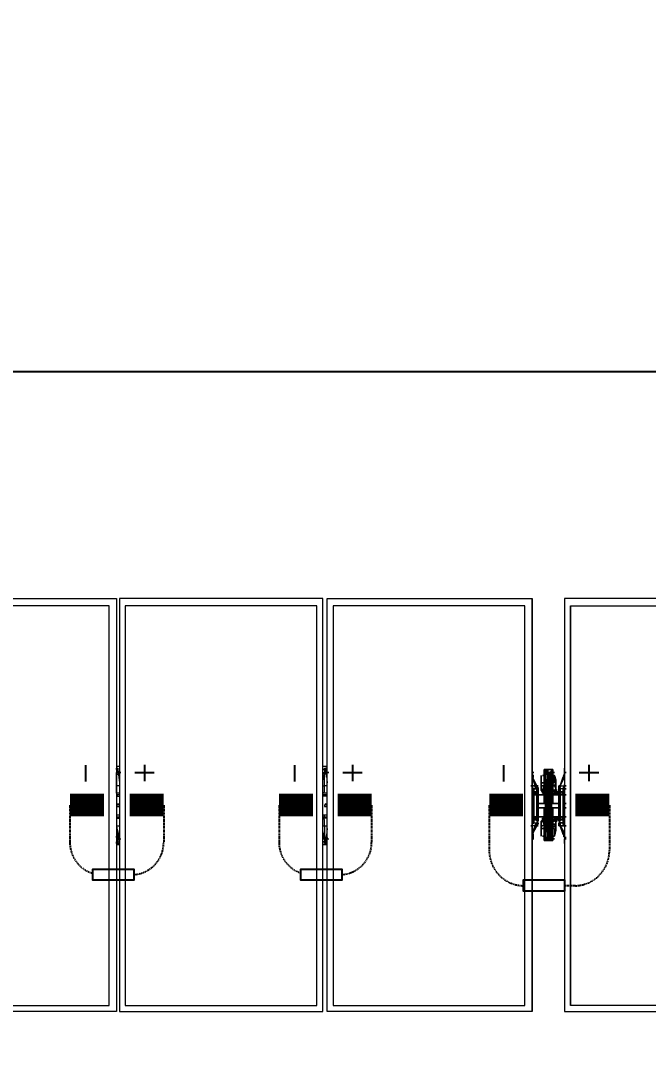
# Model space of a CAD drawing. Header units: feet. Extents: x -327 to 55127, y -2634 to 4121.
# Drawn here: x 779.2 to 916.9, y 1348.9 to 1574 of the extents above; entities that cross this region are included whole.
import ezdxf
from ezdxf.enums import TextEntityAlignment as Align

# ---------------------------------------------------------------- set-up
doc = ezdxf.new("R2018")
doc.units = ezdxf.units.FT
doc.header["$MEASUREMENT"] = 0
doc.linetypes.add('HIDDEN', pattern=[0.375, 0.25, -0.125])
for name, color, linetype in [('E-HARN-COMP', 8, 'Continuous'), ('E-TRNK-CABL-NEG', 6, 'HIDDEN'), ('E-TRUNK-CABLE-POS', 6, 'HIDDEN'), ('G-ANNO-TEXT', 1, 'Continuous'), ('Polarity-Text', 7, 'Continuous')]:
    doc.layers.add(name, color=color, linetype=linetype)
doc.styles.add('NEI-A', font='arial.ttf')
doc.styles.get("Standard").update_dxf_attribs({"font": 'arial.ttf'})

# ---------------------------------------------------------------- blocks, each defined once
blk = doc.blocks.new('A$Cc93f9aa1')
at = {"lineweight": 5}
for points in [[(3.6032, 0.4666), (3.6032, 0), (3.3715, 0), (3.3715, 0.4666)], [(3.8365, 0.4666), (3.6065, 0.4666), (3.6065, 0), (3.8365, 0)], [(4.0732, 0), (3.8415, 0), (3.8415, 0.4666), (4.0732, 0.4666)], [(4.1098, 0), (4.3398, 0), (4.3398, 0.4666), (4.1098, 0.4666)], [(3.5949, 0.4583), (3.3799, 0.4583), (3.3799, 0.0067), (3.5949, 0.0067)], [(3.8298, 0.0067), (3.8298, 0.4583), (3.6132, 0.4583), (3.6132, 0.0067)], [(4.0648, 0.0067), (4.0648, 0.4583), (3.8482, 0.4583), (3.8482, 0.0067)], [(4.1165, 0.4583), (4.3332, 0.4583), (4.3332, 0.0067), (4.1165, 0.0067)], [(4.0732, 0.2667), (4.0732, 0.27), (4.0732, 0.275), (4.0732, 0.27)], [(4.0948, 0.2683), (4.0965, 0.2683), (4.0948, 0.2683), (4.0932, 0.2683), (4.0932, 0.27), (4.0948, 0.27), (4.0965, 0.27), (4.0948, 0.27), (4.0948, 0.2683), (4.0932, 0.2683), (4.0915, 0.2683), (4.0898, 0.2683), (4.0898, 0.27), (4.0882, 0.27), (4.0865, 0.27), (4.0882, 0.27), (4.0898, 0.27), (4.0898, 0.2683), (4.0915, 0.2683), (4.0915, 0.2667), (4.0915, 0.2467), (4.0898, 0.2467), (4.0898, 0.2183), (4.0882, 0.2183), (4.0882, 0.2467), (4.0882, 0.2183), (4.0898, 0.2183), (4.0898, 0.2467), (4.0915, 0.2467), (4.0915, 0.2667), (4.0898, 0.2667), (4.0915, 0.2667), (4.0915, 0.2683), (4.0898, 0.2683), (4.0882, 0.2683), (4.0882, 0.27), (4.0865, 0.27), (4.0865, 0.2733), (4.0865, 0.2717), (4.0882, 0.27), (4.0865, 0.27), (4.0882, 0.27), (4.0898, 0.27), (4.0915, 0.27), (4.0898, 0.27), (4.0882, 0.27), (4.0865, 0.2717), (4.0882, 0.2717), (4.0865, 0.2717), (4.0882, 0.2717), (4.0898, 0.2717), (4.0915, 0.2717), (4.0898, 0.2717), (4.0882, 0.2717), (4.0865, 0.2717), (4.0865, 0.2733), (4.0865, 0.27), (4.0882, 0.27), (4.0882, 0.2683), (4.0898, 0.2683), (4.0915, 0.2683), (4.0932, 0.2683), (4.0948, 0.2683), (4.0948, 0.27), (4.0932, 0.27), (4.0948, 0.2717), (4.0965, 0.2717), (4.0948, 0.2717), (4.0948, 0.2733), (4.0965, 0.2733), (4.0948, 0.2733), (4.0948, 0.2717), (4.0932, 0.27), (4.0948, 0.27), (4.0932, 0.27), (4.0915, 0.27), (4.0898, 0.27), (4.0915, 0.27), (4.0932, 0.27), (4.0948, 0.27), (4.0965, 0.27), (4.0965, 0.2733), (4.0948, 0.2733), (4.0898, 0.2733), (4.0865, 0.2733), (4.0882, 0.2733), (4.0865, 0.2733), (4.0898, 0.2733), (4.0948, 0.2733), (4.0965, 0.2733), (4.0965, 0.27), (4.0982, 0.27), (4.0965, 0.27), (4.0948, 0.27), (4.0932, 0.27), (4.0948, 0.27), (4.0965, 0.27), (4.0965, 0.2617), (4.0948, 0.2617), (4.0965, 0.2617), (4.0965, 0.2383), (4.0948, 0.2383), (4.0965, 0.2383), (4.0965, 0.2367), (4.0948, 0.235), (4.0965, 0.235), (4.0948, 0.235), (4.1032, 0.235), (4.1048, 0.235), (4.1032, 0.235), (4.1032, 0.23), (4.1032, 0.235), (4.0948, 0.235), (4.0965, 0.235), (4.0948, 0.235), (4.0965, 0.2367), (4.0965, 0.2383), (4.0965, 0.2617), (4.0965, 0.27), (4.0948, 0.27), (4.0965, 0.27), (4.0948, 0.27), (4.0932, 0.27), (4.0932, 0.2683)], [(4.0865, 0.2383), (4.0882, 0.2383), (4.0865, 0.2383), (4.0865, 0.2617), (4.0865, 0.27), (4.0865, 0.2617)], [(4.0898, 0.2683), (4.0898, 0.2467), (4.0882, 0.2467), (4.0882, 0.2683)], [(4.0898, 0.2683), (4.0898, 0.2467), (4.0882, 0.2467), (4.0882, 0.2683)], [(4.0932, 0.2183), (4.0932, 0.2467), (4.0948, 0.2467), (4.0948, 0.2683), (4.0932, 0.2683), (4.0932, 0.2467), (4.0915, 0.2467), (4.0915, 0.2183), (4.0932, 0.2183), (4.0932, 0.1967), (4.0915, 0.1967), (4.0898, 0.1967), (4.0915, 0.1967), (4.0932, 0.1967), (4.0948, 0.1967), (4.0932, 0.1967), (4.0948, 0.1967), (4.0932, 0.1967), (4.0932, 0.2183), (4.0915, 0.2183), (4.0915, 0.2467), (4.0932, 0.2467), (4.0932, 0.2683), (4.0948, 0.2683), (4.0948, 0.2467), (4.0932, 0.2467), (4.0932, 0.2183), (4.0948, 0.2183), (4.0948, 0.2467), (4.0948, 0.2183)], [(4.0965, 0.2717), (4.0948, 0.2717)], [(4.1098, 0.27), (4.1098, 0.2683), (4.1082, 0.2667), (4.1098, 0.2683), (4.1098, 0.27), (4.1098, 0.275)], [(4.0748, 0.2517), (4.0748, 0.25), (4.0732, 0.25), (4.0732, 0.2517), (4.0748, 0.2517), (4.0732, 0.2533), (4.0732, 0.255), (4.0765, 0.255), (4.0782, 0.255), (4.0732, 0.265), (4.0782, 0.255), (4.0765, 0.255), (4.0765, 0.2533), (4.0782, 0.2533), (4.0782, 0.2517)], [(4.0832, 0.2667), (4.0832, 0.2583), (4.0832, 0.2567), (4.0832, 0.255), (4.0865, 0.255), (4.0832, 0.255), (4.0832, 0.2567), (4.0832, 0.2583), (4.0865, 0.2583), (4.0865, 0.2667), (4.0865, 0.2583), (4.0865, 0.255), (4.0848, 0.25), (4.0832, 0.25), (4.0832, 0.2567), (4.0832, 0.25), (4.0848, 0.25), (4.0865, 0.255), (4.0865, 0.2583), (4.0832, 0.2583)], [(4.0832, 0.2667), (4.0832, 0.25)], [(4.0832, 0.2517), (4.0832, 0.25), (4.0832, 0.26), (4.0832, 0.25)], [(4.0865, 0.2667), (4.0848, 0.2667)], [(4.0898, 0.2617), (4.0882, 0.2617)], [(4.0898, 0.2617), (4.0882, 0.2617)], [(4.0948, 0.2667), (4.0932, 0.2667)], [(4.0965, 0.2617), (4.0948, 0.2617)], [(4.0965, 0.255), (4.0965, 0.2583), (4.0982, 0.2583), (4.0982, 0.2667), (4.0965, 0.2667), (4.0982, 0.2667), (4.0982, 0.2583), (4.0965, 0.2583), (4.0965, 0.2667), (4.0965, 0.2583), (4.0965, 0.255), (4.0982, 0.255), (4.0982, 0.2567), (4.0998, 0.2517), (4.0982, 0.2567), (4.0982, 0.255)], [(4.0998, 0.25), (4.0998, 0.2617), (4.0982, 0.2667), (4.0998, 0.2617), (4.0998, 0.25), (4.0998, 0.2517)], [(4.0998, 0.25), (4.0998, 0.26), (4.0998, 0.25), (4.0982, 0.2483), (4.0998, 0.25), (4.1015, 0.25)], [(4.0998, 0.2567), (4.0998, 0.2583)], [(4.1048, 0.2533), (4.1048, 0.255), (4.1082, 0.265), (4.1048, 0.255), (4.1098, 0.255), (4.1082, 0.2533), (4.1082, 0.2517), (4.1048, 0.2517), (4.1048, 0.2533), (4.1048, 0.255), (4.1098, 0.255), (4.1082, 0.2533), (4.1082, 0.2517), (4.1048, 0.2517)], [(4.0732, 0.2517), (4.0732, 0.25), (4.0748, 0.25), (4.0748, 0.2517), (4.0782, 0.2517), (4.0782, 0.2533), (4.0765, 0.2533), (4.0765, 0.255), (4.0732, 0.255), (4.0732, 0.2533), (4.0748, 0.2517)], [(4.0748, 0.215), (4.0748, 0.2133), (4.0748, 0.215), (4.0732, 0.215), (4.0732, 0.25), (4.0732, 0.215)], [(4.0748, 0.245), (4.0732, 0.245), (4.0748, 0.245), (4.0765, 0.245), (4.0782, 0.2467), (4.0782, 0.2483), (4.0765, 0.2483), (4.0748, 0.2483), (4.0748, 0.2467)], [(4.0765, 0.2483), (4.0748, 0.2467), (4.0765, 0.245), (4.0782, 0.2467)], [(4.0748, 0.2467), (4.0748, 0.2483), (4.0765, 0.2483), (4.0782, 0.2483), (4.0782, 0.2467), (4.0765, 0.245), (4.0748, 0.245)], [(4.0765, 0.2483), (4.0748, 0.2467), (4.0765, 0.245), (4.0782, 0.2467)], [(4.0765, 0.245), (4.0748, 0.245), (4.0748, 0.2467), (4.0748, 0.2483), (4.0765, 0.2483), (4.0782, 0.2483), (4.0782, 0.2467), (4.0782, 0.245), (4.0765, 0.245), (4.0782, 0.245), (4.0782, 0.2467), (4.0765, 0.2467), (4.0782, 0.2467), (4.0765, 0.2467), (4.0782, 0.2467), (4.0765, 0.2467), (4.0782, 0.2467), (4.0765, 0.2467), (4.0782, 0.2467), (4.0765, 0.2467), (4.0782, 0.2467), (4.0765, 0.2467), (4.0782, 0.2467), (4.0765, 0.2467), (4.0782, 0.2467), (4.0765, 0.2467), (4.0782, 0.2467), (4.0782, 0.2483), (4.0765, 0.2483), (4.0748, 0.2483), (4.0748, 0.2467), (4.0748, 0.245)], [(4.0782, 0.2517), (4.0798, 0.2517), (4.0798, 0.2533), (4.0782, 0.2533), (4.0782, 0.255), (4.0798, 0.255), (4.0782, 0.255), (4.0782, 0.2533), (4.0765, 0.2533), (4.0782, 0.2533), (4.0782, 0.255), (4.0782, 0.2533), (4.0798, 0.2533), (4.0798, 0.2517), (4.0782, 0.2517), (4.0798, 0.2517), (4.0798, 0.215), (4.0782, 0.215), (4.0798, 0.215), (4.0798, 0.2517)], [(4.0782, 0.2467), (4.0765, 0.2467)], [(4.0798, 0.245), (4.0865, 0.245)], [(4.0848, 0.25), (4.0832, 0.25), (4.0848, 0.2483), (4.0832, 0.25), (4.0848, 0.2483)], [(4.0848, 0.2483), (4.0848, 0.2467), (4.0865, 0.2467), (4.0848, 0.2467), (4.0848, 0.2483), (4.0865, 0.2483), (4.0848, 0.2483), (4.0865, 0.2483)], [(4.0965, 0.255), (4.0965, 0.25), (4.0965, 0.2483), (4.0982, 0.25), (4.0965, 0.2483), (4.0965, 0.25), (4.0982, 0.25), (4.0998, 0.2517), (4.0982, 0.25), (4.0965, 0.25)], [(4.0998, 0.25), (4.0982, 0.2483), (4.0965, 0.2483), (4.1032, 0.2483), (4.0965, 0.2483), (4.0982, 0.2483), (4.0998, 0.2483), (4.0982, 0.2483)], [(4.0965, 0.2483), (4.0982, 0.2483)], [(4.1032, 0.2467), (4.0982, 0.2467), (4.0965, 0.245), (4.1032, 0.245), (4.0965, 0.245), (4.0982, 0.2467)], [(4.1048, 0.255), (4.1032, 0.255), (4.1048, 0.255), (4.1048, 0.2533), (4.1048, 0.255), (4.1032, 0.255)], [(4.1048, 0.215), (4.1032, 0.215), (4.1032, 0.2517), (4.1048, 0.2517), (4.1032, 0.2517), (4.1032, 0.255), (4.1032, 0.2517), (4.1048, 0.2517), (4.1032, 0.2517), (4.1032, 0.215)], [(4.1065, 0.2483), (4.1048, 0.2467), (4.1065, 0.245), (4.1082, 0.2467)], [(4.1048, 0.2467), (4.1048, 0.2483), (4.1065, 0.2483), (4.1082, 0.2483), (4.1082, 0.2467), (4.1065, 0.245), (4.1048, 0.245), (4.1048, 0.2467), (4.1048, 0.2483), (4.1048, 0.2467), (4.1048, 0.245), (4.1065, 0.245), (4.1082, 0.2467), (4.1082, 0.2483), (4.1065, 0.2483), (4.1048, 0.2483)], [(4.1065, 0.2483), (4.1048, 0.2467), (4.1065, 0.245), (4.1082, 0.2467)], [(4.1115, 0.2517), (4.1098, 0.2517), (4.1098, 0.25), (4.1098, 0.2517), (4.1082, 0.2517), (4.1098, 0.2517)], [(4.1082, 0.25), (4.1082, 0.2517), (4.1082, 0.25), (4.1098, 0.25), (4.1098, 0.215), (4.1082, 0.215), (4.1098, 0.215), (4.1098, 0.25)], [(4.1115, 0.245), (4.1098, 0.245)], [(3.6049, 0.235), (3.6049, 0.2333), (3.6032, 0.2333), (3.6032, 0.2317), (3.6049, 0.2317), (3.6065, 0.2317), (3.6065, 0.2333)], [(3.8398, 0.235), (3.8382, 0.2333), (3.8382, 0.2317), (3.8415, 0.2317), (3.8415, 0.2333), (3.8398, 0.2333)], [(4.0748, 0.235), (4.0732, 0.235)], [(4.0748, 0.235), (4.0732, 0.235)], [(4.0798, 0.235), (4.0882, 0.235), (4.0865, 0.235), (4.0882, 0.235), (4.0798, 0.235), (4.0798, 0.23)], [(4.0865, 0.2383), (4.0865, 0.2367), (4.0865, 0.235), (4.0882, 0.235), (4.0865, 0.235), (4.0865, 0.2383), (4.0865, 0.2367), (4.0882, 0.2367), (4.0865, 0.2367), (4.0865, 0.235), (4.0882, 0.235), (4.0865, 0.235)], [(4.0965, 0.2367), (4.0965, 0.235), (4.0982, 0.235), (4.0965, 0.235), (4.0965, 0.2367), (4.0948, 0.2367), (4.0965, 0.2367), (4.0965, 0.2383), (4.0965, 0.2367), (4.0948, 0.2367)], [(4.1115, 0.235), (4.1098, 0.235)], [(4.1115, 0.235), (4.1098, 0.235)], [(4.0748, 0.23), (4.0732, 0.23)], [(4.0748, 0.23), (4.0732, 0.23)], [(4.0882, 0.23), (4.0798, 0.23), (4.0882, 0.23), (4.0865, 0.23), (4.0882, 0.23), (4.0865, 0.23)], [(4.0865, 0.23), (4.0882, 0.23), (4.0865, 0.23), (4.0865, 0.2267), (4.0865, 0.23), (4.0865, 0.2267)], [(4.0865, 0.2267), (4.0865, 0.2033), (4.0865, 0.195), (4.0865, 0.2033), (4.0865, 0.2267), (4.0882, 0.2267)], [(4.1048, 0.23), (4.1032, 0.23), (4.0948, 0.23), (4.0965, 0.23), (4.0948, 0.23), (4.0965, 0.23), (4.0965, 0.2267), (4.0965, 0.2283), (4.0948, 0.23), (4.1032, 0.23)], [(4.0965, 0.2267), (4.0965, 0.23), (4.0948, 0.23), (4.0965, 0.2283)], [(4.0965, 0.23), (4.0948, 0.23)], [(4.0965, 0.2267), (4.0948, 0.2267), (4.0965, 0.2267), (4.0965, 0.2033), (4.0948, 0.2033), (4.0965, 0.2033)], [(4.0982, 0.23), (4.0965, 0.23)], [(4.1115, 0.23), (4.1098, 0.23)], [(4.1115, 0.23), (4.1098, 0.23)], [(4.0748, 0.2167), (4.0765, 0.2167), (4.0782, 0.2183), (4.0782, 0.22), (4.0765, 0.22), (4.0748, 0.22), (4.0732, 0.22), (4.0748, 0.22), (4.0748, 0.2183), (4.0748, 0.22), (4.0748, 0.2183), (4.0748, 0.2167), (4.0765, 0.2167)], [(4.0732, 0.215), (4.0732, 0.2133)], [(4.0765, 0.2117), (4.0765, 0.21), (4.0782, 0.21), (4.0732, 0.2), (4.0782, 0.21), (4.0765, 0.21), (4.0732, 0.21), (4.0732, 0.2117), (4.0748, 0.2133), (4.0782, 0.2133), (4.0765, 0.2117), (4.0765, 0.21), (4.0732, 0.21), (4.0732, 0.2117), (4.0748, 0.2133), (4.0782, 0.2133)], [(4.0765, 0.22), (4.0748, 0.2183), (4.0765, 0.2167), (4.0782, 0.2183)], [(4.0765, 0.22), (4.0748, 0.2183), (4.0765, 0.2167), (4.0782, 0.2183)], [(4.0765, 0.22), (4.0748, 0.22), (4.0765, 0.22), (4.0782, 0.22), (4.0782, 0.2183), (4.0782, 0.2167), (4.0765, 0.2167), (4.0782, 0.2167), (4.0782, 0.2183), (4.0765, 0.2183), (4.0782, 0.2183), (4.0765, 0.2183), (4.0782, 0.2183), (4.0765, 0.2183), (4.0782, 0.2183), (4.0765, 0.2183), (4.0782, 0.2183), (4.0765, 0.2183), (4.0782, 0.2183), (4.0765, 0.2183), (4.0782, 0.2183), (4.0765, 0.2183), (4.0782, 0.2183), (4.0765, 0.2183), (4.0782, 0.2183), (4.0782, 0.22), (4.0765, 0.22), (4.0748, 0.22), (4.0748, 0.2183), (4.0748, 0.2167), (4.0748, 0.2183), (4.0748, 0.2167), (4.0765, 0.2167), (4.0782, 0.2183), (4.0782, 0.22)], [(4.0782, 0.2183), (4.0765, 0.2183)], [(4.0798, 0.21), (4.0782, 0.21), (4.0782, 0.2117), (4.0765, 0.2117), (4.0782, 0.2117), (4.0782, 0.21)], [(4.0782, 0.2133), (4.0798, 0.2133), (4.0798, 0.2117), (4.0782, 0.2117), (4.0782, 0.21), (4.0782, 0.2117), (4.0798, 0.2117), (4.0798, 0.2133)], [(4.0865, 0.22), (4.0798, 0.22)], [(4.0832, 0.2133), (4.0832, 0.2083), (4.0832, 0.2133), (4.0832, 0.215), (4.0848, 0.215), (4.0848, 0.2167), (4.0832, 0.215), (4.0832, 0.2133), (4.0832, 0.215), (4.0848, 0.215), (4.0865, 0.2117), (4.0848, 0.21), (4.0832, 0.21), (4.0832, 0.2083), (4.0832, 0.2067), (4.0832, 0.2083), (4.0832, 0.21), (4.0848, 0.21), (4.0865, 0.2117), (4.0848, 0.215), (4.0848, 0.2167), (4.0832, 0.215), (4.0848, 0.2167), (4.0832, 0.215), (4.0832, 0.205), (4.0832, 0.215)], [(4.0865, 0.2167), (4.0848, 0.2167), (4.0832, 0.215), (4.0832, 0.205), (4.0832, 0.215), (4.0848, 0.2167), (4.0865, 0.2167), (4.0848, 0.2167), (4.0865, 0.2167), (4.0848, 0.2167), (4.0865, 0.2167), (4.0848, 0.2167)], [(4.0865, 0.2183), (4.0848, 0.2183), (4.0848, 0.2167), (4.0848, 0.2183)], [(4.0865, 0.21), (4.0865, 0.2067)], [(4.0932, 0.195), (4.0932, 0.1967), (4.0948, 0.1967), (4.0948, 0.2183), (4.0948, 0.1967), (4.0932, 0.1967), (4.0932, 0.195), (4.0948, 0.195)], [(4.0982, 0.2183), (4.1032, 0.2183), (4.0982, 0.2183), (4.0965, 0.22), (4.1032, 0.22), (4.0965, 0.22)], [(4.0965, 0.215), (4.0965, 0.2167), (4.1032, 0.2167), (4.0965, 0.2167)], [(4.0965, 0.2167), (4.0982, 0.215), (4.0965, 0.2167), (4.0982, 0.2167)], [(4.0998, 0.2167), (4.0982, 0.2167), (4.0998, 0.215), (4.0982, 0.2167), (4.0965, 0.2167), (4.0982, 0.2167)], [(4.0982, 0.1983), (4.0965, 0.1983), (4.0982, 0.1983), (4.0998, 0.205), (4.0998, 0.215), (4.0998, 0.2133), (4.0998, 0.215), (4.0998, 0.205)], [(4.0982, 0.2083), (4.0998, 0.2133), (4.0998, 0.215), (4.0965, 0.215), (4.0965, 0.2117), (4.0965, 0.21), (4.0982, 0.21)], [(4.0982, 0.2083), (4.0998, 0.2133), (4.0998, 0.215), (4.0965, 0.215), (4.0965, 0.2117), (4.0965, 0.21), (4.0982, 0.21)], [(4.0965, 0.2067), (4.0965, 0.21)], [(4.0982, 0.2167), (4.0998, 0.215)], [(4.0998, 0.215), (4.0998, 0.205), (4.0998, 0.215), (4.1015, 0.215)], [(4.1048, 0.2133), (4.1032, 0.2133), (4.1032, 0.21), (4.1048, 0.21), (4.1048, 0.2117), (4.1048, 0.2133), (4.1048, 0.2117), (4.1048, 0.21), (4.1032, 0.21), (4.1032, 0.2133), (4.1048, 0.2133), (4.1082, 0.2133), (4.1082, 0.215), (4.1082, 0.2133)], [(4.1032, 0.21), (4.1048, 0.21), (4.1048, 0.2117), (4.1048, 0.21)], [(4.1048, 0.22), (4.1048, 0.2183), (4.1048, 0.2167), (4.1065, 0.2167), (4.1082, 0.2183), (4.1082, 0.22), (4.1065, 0.22)], [(4.1065, 0.22), (4.1048, 0.2183), (4.1065, 0.2167), (4.1082, 0.2183)], [(4.1048, 0.22), (4.1048, 0.2183), (4.1048, 0.2167), (4.1048, 0.2183), (4.1048, 0.22), (4.1065, 0.22)], [(4.1065, 0.22), (4.1048, 0.2183), (4.1065, 0.2167), (4.1082, 0.2183)], [(4.1048, 0.21), (4.1098, 0.21), (4.1082, 0.2117), (4.1082, 0.2133), (4.1098, 0.2133), (4.1098, 0.215), (4.1098, 0.2133), (4.1082, 0.2133), (4.1082, 0.2117), (4.1098, 0.21), (4.1048, 0.21), (4.1082, 0.2)], [(4.1082, 0.22), (4.1082, 0.2183), (4.1082, 0.22), (4.1065, 0.22)], [(4.1082, 0.2183), (4.1065, 0.2183)], [(4.1082, 0.2183), (4.1065, 0.2183)], [(4.1115, 0.22), (4.1098, 0.22)], [(4.0732, 0.1967), (4.0732, 0.1983)], [(4.0832, 0.1983), (4.0832, 0.205), (4.0832, 0.1983), (4.0832, 0.2067), (4.0865, 0.2067), (4.0865, 0.1983), (4.0848, 0.1983), (4.0865, 0.1983), (4.0865, 0.2067), (4.0832, 0.2067)], [(4.0882, 0.1983), (4.0865, 0.1983)], [(4.0898, 0.2033), (4.0882, 0.2033)], [(4.0898, 0.2033), (4.0882, 0.2033)], [(4.0915, 0.1983), (4.0915, 0.1967), (4.0898, 0.1967), (4.0915, 0.1967)], [(4.0948, 0.195), (4.0948, 0.1967), (4.0948, 0.195), (4.0965, 0.195), (4.0965, 0.1933), (4.0948, 0.1933), (4.0965, 0.1933), (4.0948, 0.1933), (4.0948, 0.195), (4.0965, 0.195), (4.0965, 0.2033), (4.0965, 0.195), (4.0982, 0.195), (4.0965, 0.195), (4.0965, 0.1933), (4.0948, 0.1933), (4.0932, 0.195), (4.0915, 0.195), (4.0932, 0.195), (4.0948, 0.195), (4.0932, 0.195)], [(4.0948, 0.1983), (4.0932, 0.1983)], [(4.0965, 0.2033), (4.0948, 0.2033)], [(4.0982, 0.1983), (4.0965, 0.1983), (4.0965, 0.2067), (4.0982, 0.2067)], [(4.0982, 0.1983), (4.0965, 0.1983), (4.0965, 0.2067), (4.0982, 0.2067)], [(4.0998, 0.2067), (4.0998, 0.2083)], [(4.1082, 0.1983), (4.1098, 0.1983), (4.1098, 0.1967), (4.1098, 0.1983)], [(4.0732, 0.19), (4.0732, 0.195)], [(4.0932, 0.1933), (4.0882, 0.1933), (4.0865, 0.1933), (4.0882, 0.1933), (4.0865, 0.1933), (4.0865, 0.195), (4.0882, 0.195), (4.0882, 0.1967), (4.0882, 0.195), (4.0865, 0.195), (4.0865, 0.1933), (4.0882, 0.1933)], [(4.0965, 0.195), (4.0948, 0.195), (4.0948, 0.1933), (4.0965, 0.1933), (4.0948, 0.1933), (4.0932, 0.195), (4.0948, 0.195), (4.0932, 0.195), (4.0948, 0.195), (4.0948, 0.1967)], [(4.1098, 0.19), (4.1098, 0.195)]]:
    blk.add_lwpolyline(points, close=True, dxfattribs=at)
for points in [[(4.0732, 0), (4.0732, 0.4666)], [(4.1098, 0.4666), (4.1098, 0)], [(4.0648, 0.0067), (4.0648, 0.4583)], [(4.1165, 0.4583), (4.1165, 0.0067)], [(3.6065, 0.2767), (3.6032, 0.2767)], [(3.6049, 0.27), (3.6049, 0.2733), (3.6049, 0.275), (3.6049, 0.2733), (3.6049, 0.2717), (3.6032, 0.2717), (3.6032, 0.2683)], [(3.6049, 0.255), (3.6032, 0.255), (3.6032, 0.2633), (3.6049, 0.2733)], [(3.8415, 0.2767), (3.8365, 0.2767)], [(3.8365, 0.255), (3.8382, 0.255), (3.8382, 0.2633), (3.8398, 0.2733)], [(3.8415, 0.275), (3.8398, 0.275), (3.8398, 0.2733), (3.8382, 0.2733), (3.8382, 0.27), (3.8382, 0.2683)], [(3.8398, 0.27), (3.8398, 0.2733), (3.8398, 0.275)], [(4.0882, 0.27), (4.0898, 0.27), (4.0882, 0.27)], [(4.0882, 0.27), (4.0898, 0.27), (4.0882, 0.27)], [(4.0948, 0.27), (4.0948, 0.27)], [(4.0948, 0.27), (4.0948, 0.27)], [(4.0732, 0.2667), (4.0732, 0.2667)], [(4.0732, 0.2667), (4.0732, 0.2667)], [(4.0832, 0.26), (4.0832, 0.26)], [(4.0832, 0.26), (4.0832, 0.26)], [(4.0982, 0.26), (4.0982, 0.26)], [(4.0982, 0.26), (4.0982, 0.26)], [(4.1098, 0.2667), (4.1098, 0.2667)], [(4.1098, 0.2667), (4.1098, 0.2667)], [(3.6049, 0.2467), (3.6032, 0.2467), (3.6032, 0.255)], [(3.6065, 0.2467), (3.6032, 0.2467)], [(3.6065, 0.245), (3.6032, 0.245), (3.6049, 0.245)], [(3.6032, 0.245), (3.6032, 0.2433), (3.6065, 0.2433)], [(3.8398, 0.2467), (3.8382, 0.2467), (3.8365, 0.2467), (3.8382, 0.2483), (3.8382, 0.255)], [(3.8415, 0.2467), (3.8365, 0.2467)], [(3.8415, 0.245), (3.8382, 0.245), (3.8365, 0.245)], [(3.8382, 0.2433), (3.8382, 0.245)], [(4.0748, 0.2483), (4.0748, 0.2483)], [(4.0748, 0.2483), (4.0748, 0.2483)], [(4.0748, 0.2467), (4.0748, 0.2467)], [(4.0748, 0.2467), (4.0748, 0.2467)], [(4.0748, 0.245), (4.0748, 0.245)], [(4.0748, 0.245), (4.0748, 0.245)], [(4.0765, 0.2483), (4.0765, 0.2483)], [(4.0765, 0.2483), (4.0765, 0.2483)], [(4.0765, 0.245), (4.0782, 0.245)], [(4.0765, 0.245), (4.0765, 0.245)], [(4.0765, 0.245), (4.0782, 0.245)], [(4.0765, 0.245), (4.0765, 0.245)], [(4.0782, 0.2517), (4.0782, 0.2517)], [(4.0782, 0.2517), (4.0782, 0.2517)], [(4.0782, 0.2483), (4.0782, 0.2483)], [(4.0782, 0.2483), (4.0782, 0.2483)], [(4.0782, 0.2467), (4.0782, 0.2467)], [(4.0782, 0.2467), (4.0782, 0.2467)], [(4.0782, 0.245), (4.0782, 0.245)], [(4.0782, 0.245), (4.0782, 0.245)], [(4.0798, 0.2517), (4.0798, 0.2517)], [(4.0798, 0.2517), (4.0798, 0.2517)], [(4.0832, 0.25), (4.0848, 0.2483)], [(4.0832, 0.25), (4.0848, 0.2483)], [(4.0832, 0.25), (4.0848, 0.2483)], [(4.0832, 0.25), (4.0848, 0.25)], [(4.0848, 0.2483), (4.0848, 0.25)], [(4.0865, 0.2483), (4.0848, 0.2483)], [(4.0865, 0.2483), (4.0848, 0.2483)], [(4.0848, 0.2483), (4.0865, 0.2483)], [(4.0848, 0.2483), (4.0865, 0.2483)], [(4.1032, 0.2517), (4.1032, 0.2517)], [(4.1032, 0.2517), (4.1032, 0.2517)], [(4.1048, 0.2483), (4.1065, 0.2483), (4.1082, 0.2483), (4.1082, 0.2467), (4.1082, 0.245), (4.1065, 0.245), (4.1048, 0.245), (4.1048, 0.2467), (4.1048, 0.245)], [(4.1048, 0.2483), (4.1048, 0.2483)], [(4.1048, 0.245), (4.1065, 0.245), (4.1082, 0.245), (4.1082, 0.2467), (4.1065, 0.2467), (4.1082, 0.2467), (4.1065, 0.2467), (4.1082, 0.2467), (4.1065, 0.2467), (4.1082, 0.2467), (4.1065, 0.2467), (4.1082, 0.2467), (4.1065, 0.2467), (4.1082, 0.2467), (4.1065, 0.2467), (4.1082, 0.2467), (4.1065, 0.2467), (4.1082, 0.2467), (4.1065, 0.2467), (4.1082, 0.2467), (4.1065, 0.2467), (4.1082, 0.2467), (4.1098, 0.2467), (4.1082, 0.2467), (4.1082, 0.2483), (4.1065, 0.2483), (4.1048, 0.2483)], [(4.1048, 0.2483), (4.1048, 0.2483)], [(4.1048, 0.2467), (4.1048, 0.2467)], [(4.1048, 0.2467), (4.1048, 0.2467)], [(4.1048, 0.245), (4.1048, 0.245)], [(4.1048, 0.245), (4.1048, 0.245)], [(4.1065, 0.2483), (4.1065, 0.2483)], [(4.1065, 0.2483), (4.1065, 0.2483)], [(4.1065, 0.245), (4.1065, 0.245)], [(4.1065, 0.245), (4.1065, 0.245)], [(4.1082, 0.2483), (4.1082, 0.2483)], [(4.1082, 0.2483), (4.1082, 0.2483)], [(4.1082, 0.2467), (4.1082, 0.2467)], [(4.1082, 0.2467), (4.1082, 0.2467)], [(4.1082, 0.245), (4.1082, 0.245)], [(4.1082, 0.245), (4.1082, 0.245)], [(3.8415, 0.2433), (3.8382, 0.2433), (3.8365, 0.2433)], [(3.6065, 0.2217), (3.6032, 0.2217), (3.6032, 0.22), (3.6065, 0.22)], [(3.8415, 0.2217), (3.8382, 0.2217), (3.8365, 0.2217)], [(3.8382, 0.22), (3.8382, 0.2217)], [(4.0865, 0.23), (4.0882, 0.23)], [(4.0865, 0.23), (4.0882, 0.23)], [(4.0865, 0.23), (4.0882, 0.23)], [(4.0865, 0.23), (4.0882, 0.23)], [(4.0965, 0.23), (4.0982, 0.23)], [(4.0965, 0.23), (4.0982, 0.23)], [(3.6049, 0.2183), (3.6032, 0.2183), (3.6032, 0.21), (3.6049, 0.2), (3.6049, 0.1917), (3.6065, 0.1917)], [(3.6032, 0.2183), (3.6065, 0.2183)], [(3.8365, 0.22), (3.8382, 0.22), (3.8415, 0.22)], [(3.8382, 0.21), (3.8382, 0.2167), (3.8365, 0.2183), (3.8382, 0.2183), (3.8365, 0.2183)], [(3.8365, 0.21), (3.8382, 0.21), (3.8382, 0.2), (3.8398, 0.1933), (3.8398, 0.1917), (3.8415, 0.1917)], [(3.8415, 0.2183), (3.8382, 0.2183)], [(4.0732, 0.2133), (4.0748, 0.2133), (4.0732, 0.2133)], [(4.0732, 0.2133), (4.0748, 0.2133), (4.0732, 0.2133)], [(4.0748, 0.22), (4.0748, 0.22)], [(4.0748, 0.22), (4.0748, 0.22)], [(4.0748, 0.2183), (4.0748, 0.2183)], [(4.0748, 0.2183), (4.0748, 0.2183)], [(4.0748, 0.2167), (4.0748, 0.2167)], [(4.0748, 0.2167), (4.0748, 0.2167)], [(4.0765, 0.22), (4.0765, 0.22)], [(4.0765, 0.22), (4.0765, 0.22)], [(4.0765, 0.2167), (4.0765, 0.2167)], [(4.0765, 0.2167), (4.0765, 0.2167)], [(4.0782, 0.22), (4.0782, 0.22)], [(4.0782, 0.22), (4.0782, 0.22)], [(4.0782, 0.2183), (4.0782, 0.2183)], [(4.0782, 0.2183), (4.0782, 0.2183)], [(4.0782, 0.2167), (4.0782, 0.2167)], [(4.0782, 0.2167), (4.0782, 0.2167)], [(4.0782, 0.215), (4.0782, 0.215)], [(4.0782, 0.215), (4.0782, 0.215)], [(4.0798, 0.215), (4.0798, 0.215)], [(4.0798, 0.215), (4.0798, 0.215)], [(4.0898, 0.2183), (4.0898, 0.1967), (4.0882, 0.1967), (4.0882, 0.2183)], [(4.0898, 0.2183), (4.0898, 0.1967), (4.0882, 0.1967), (4.0882, 0.2183)], [(4.0915, 0.2183), (4.0898, 0.2183)], [(4.0915, 0.2183), (4.0898, 0.2183)], [(4.0915, 0.1983), (4.0915, 0.2183)], [(4.0915, 0.1983), (4.0915, 0.2183)], [(4.1032, 0.215), (4.1032, 0.215)], [(4.1032, 0.215), (4.1032, 0.215)], [(4.1048, 0.2183), (4.1048, 0.22)], [(4.1065, 0.22), (4.1048, 0.22)], [(4.1048, 0.22), (4.1048, 0.22)], [(4.1048, 0.22), (4.1048, 0.22)], [(4.1048, 0.2167), (4.1048, 0.2183)], [(4.1048, 0.2183), (4.1048, 0.2183)], [(4.1048, 0.2183), (4.1048, 0.2183)], [(4.1048, 0.2167), (4.1065, 0.2167)], [(4.1048, 0.2167), (4.1048, 0.2167)], [(4.1048, 0.2167), (4.1065, 0.2167)], [(4.1048, 0.2167), (4.1065, 0.2167)], [(4.1048, 0.2167), (4.1048, 0.2167)], [(4.1048, 0.215), (4.1048, 0.215)], [(4.1048, 0.215), (4.1048, 0.215)], [(4.1082, 0.22), (4.1065, 0.22)], [(4.1065, 0.22), (4.1065, 0.22)], [(4.1065, 0.22), (4.1065, 0.22)], [(4.1065, 0.2183), (4.1082, 0.2183)], [(4.1065, 0.2183), (4.1082, 0.2183)], [(4.1065, 0.2183), (4.1082, 0.2183)], [(4.1065, 0.2183), (4.1082, 0.2183)], [(4.1065, 0.2183), (4.1082, 0.2183)], [(4.1065, 0.2183), (4.1082, 0.2183)], [(4.1065, 0.2183), (4.1082, 0.2183)], [(4.1065, 0.2183), (4.1082, 0.2183)], [(4.1065, 0.2183), (4.1082, 0.2183)], [(4.1065, 0.2183), (4.1082, 0.2183)], [(4.1065, 0.2183), (4.1082, 0.2183)], [(4.1065, 0.2183), (4.1082, 0.2183)], [(4.1065, 0.2183), (4.1082, 0.2183)], [(4.1065, 0.2167), (4.1082, 0.2183)], [(4.1065, 0.2183), (4.1082, 0.2183)], [(4.1065, 0.2167), (4.1082, 0.2167)], [(4.1065, 0.2167), (4.1065, 0.2167)], [(4.1065, 0.2167), (4.1082, 0.2167)], [(4.1065, 0.2167), (4.1065, 0.2167)], [(4.1082, 0.22), (4.1082, 0.22)], [(4.1082, 0.2183), (4.1082, 0.22)], [(4.1082, 0.22), (4.1082, 0.22)], [(4.1082, 0.2183), (4.1082, 0.2183)], [(4.1082, 0.2167), (4.1082, 0.2183)], [(4.1082, 0.2183), (4.1082, 0.2183)], [(4.1082, 0.2167), (4.1082, 0.2183)], [(4.1082, 0.2167), (4.1082, 0.2167)], [(4.1082, 0.2167), (4.1082, 0.2167)], [(4.0732, 0.1983), (4.0732, 0.1983)], [(4.0732, 0.1983), (4.0732, 0.1983)], [(4.0832, 0.205), (4.0832, 0.205)], [(4.0832, 0.205), (4.0832, 0.205)], [(4.0848, 0.1983), (4.0848, 0.1983)], [(4.0848, 0.1983), (4.0848, 0.1983)], [(4.0898, 0.1983), (4.0915, 0.1983)], [(4.0898, 0.1983), (4.0915, 0.1983)], [(4.0982, 0.205), (4.0982, 0.205)], [(4.0982, 0.205), (4.0982, 0.205)], [(4.0982, 0.1983), (4.0982, 0.1983)], [(4.0982, 0.1983), (4.0982, 0.1983)], [(4.1098, 0.1983), (4.1098, 0.1983)], [(4.1098, 0.1983), (4.1098, 0.1983)], [(3.6032, 0.1967), (3.6032, 0.1933), (3.6049, 0.1933), (3.6049, 0.19), (3.6049, 0.1917), (3.6049, 0.195)], [(3.6065, 0.1883), (3.6032, 0.1883)], [(3.6049, 0.19), (3.6065, 0.19)], [(3.8415, 0.1883), (3.8365, 0.1883)], [(3.8382, 0.1967), (3.8382, 0.195), (3.8382, 0.1917), (3.8398, 0.1917), (3.8398, 0.19), (3.8415, 0.19)], [(3.8398, 0.195), (3.8398, 0.1917), (3.8398, 0.19)], [(4.0732, 0.195), (4.0732, 0.195)], [(4.0732, 0.195), (4.0732, 0.195)], [(4.0865, 0.195), (4.0882, 0.1967)], [(4.0865, 0.195), (4.0882, 0.1967)], [(4.0865, 0.1933), (4.0882, 0.195)], [(4.0865, 0.195), (4.0882, 0.195)], [(4.0865, 0.1933), (4.0882, 0.195)], [(4.0865, 0.195), (4.0882, 0.195)], [(4.0865, 0.1933), (4.0882, 0.1933)], [(4.0865, 0.1933), (4.0882, 0.1933)], [(4.0865, 0.1933), (4.0882, 0.1933)], [(4.0865, 0.1933), (4.0882, 0.1933)], [(4.0882, 0.195), (4.0882, 0.1967)], [(4.0882, 0.195), (4.0882, 0.1967)], [(4.0882, 0.195), (4.0898, 0.195)], [(4.0882, 0.195), (4.0898, 0.195)], [(4.0882, 0.195), (4.0898, 0.195)], [(4.0882, 0.195), (4.0898, 0.195)], [(4.0882, 0.195), (4.0882, 0.195)], [(4.0882, 0.1933), (4.0882, 0.195)], [(4.0882, 0.195), (4.0898, 0.195)], [(4.0882, 0.195), (4.0898, 0.195)], [(4.0882, 0.195), (4.0898, 0.195)], [(4.0882, 0.195), (4.0898, 0.195)], [(4.0882, 0.195), (4.0882, 0.195)], [(4.0882, 0.1933), (4.0882, 0.195)], [(4.0898, 0.1967), (4.0898, 0.195)], [(4.0898, 0.1967), (4.0898, 0.195)], [(4.0898, 0.195), (4.0915, 0.195)], [(4.0898, 0.195), (4.0915, 0.195)], [(4.0898, 0.195), (4.0915, 0.195)], [(4.0898, 0.195), (4.0915, 0.195)], [(4.0948, 0.1933), (4.0932, 0.1933)], [(4.0932, 0.1933), (4.0948, 0.1933)], [(4.0948, 0.1933), (4.0932, 0.1933)], [(4.0932, 0.1933), (4.0948, 0.1933)], [(4.0948, 0.1967), (4.0948, 0.195), (4.0965, 0.195)], [(4.0965, 0.195), (4.0948, 0.1967)], [(4.1098, 0.195), (4.1098, 0.195)], [(4.1098, 0.195), (4.1098, 0.195)]]:
    blk.add_lwpolyline(points, dxfattribs=at)
at = {"color": 8, "lineweight": 5, "true_color": 0x808080}
for points in [[(3.6065, 0.2767), (3.6032, 0.2767)], [(3.6032, 0.2733), (3.6032, 0.275), (3.6049, 0.275)], [(3.6032, 0.2617), (3.6032, 0.27), (3.6049, 0.27)], [(3.6032, 0.2667), (3.6032, 0.2683), (3.6049, 0.2683)], [(3.6049, 0.2733), (3.6049, 0.2733)], [(3.6049, 0.2733), (3.6065, 0.2583)], [(3.6065, 0.2683), (3.6065, 0.27)], [(3.8415, 0.2767), (3.8365, 0.2767)], [(3.8365, 0.2733), (3.8382, 0.2733), (3.8382, 0.275), (3.8398, 0.275)], [(3.8365, 0.27), (3.8382, 0.27), (3.8382, 0.2683), (3.8365, 0.2617)], [(3.8365, 0.2667), (3.8382, 0.2667), (3.8382, 0.2683), (3.8365, 0.2683)], [(3.8398, 0.2733), (3.8398, 0.2733)], [(3.8398, 0.2733), (3.8415, 0.2583)], [(3.8415, 0.2683), (3.8415, 0.27)], [(4.0882, 0.2717), (4.0882, 0.2717)], [(4.0882, 0.2717), (4.0882, 0.2717)], [(4.0882, 0.27), (4.0898, 0.27)], [(4.0882, 0.27), (4.0898, 0.27)], [(4.0948, 0.2717), (4.0948, 0.2717)], [(4.0948, 0.2717), (4.0948, 0.2717)], [(3.6065, 0.255), (3.6032, 0.255)], [(3.8415, 0.255), (3.8382, 0.255)], [(3.6032, 0.21), (3.6065, 0.21)], [(3.8382, 0.21), (3.8415, 0.21)], [(3.6032, 0.2033), (3.6032, 0.195), (3.6049, 0.195)], [(3.6032, 0.1967), (3.6032, 0.1983)], [(3.6065, 0.2067), (3.6049, 0.1917)], [(3.8365, 0.195), (3.8382, 0.195), (3.8382, 0.1967), (3.8365, 0.2033)], [(3.8365, 0.1967), (3.8382, 0.1967), (3.8382, 0.1983), (3.8365, 0.1983)], [(3.8415, 0.2067), (3.8398, 0.1917)], [(3.6049, 0.19), (3.6032, 0.19), (3.6032, 0.1917)], [(3.6065, 0.1883), (3.6032, 0.1883)], [(3.6049, 0.1917), (3.6049, 0.1917)], [(3.6065, 0.1967), (3.6065, 0.195), (3.6082, 0.195)], [(3.8398, 0.19), (3.8382, 0.19), (3.8382, 0.1917), (3.8365, 0.1917)], [(3.8415, 0.1883), (3.8365, 0.1883)], [(3.8398, 0.1917), (3.8398, 0.1917)], [(3.8415, 0.1967), (3.8415, 0.195), (3.8432, 0.195)], [(4.0882, 0.1933), (4.0882, 0.1933)], [(4.0882, 0.1933), (4.0882, 0.1933)], [(4.0948, 0.1933), (4.0948, 0.1933)], [(4.0948, 0.1933), (4.0948, 0.1933)]]:
    blk.add_lwpolyline(points, dxfattribs=at)
for points in [[(3.6082, 0.27), (3.6065, 0.27)], [(3.8432, 0.27), (3.8415, 0.27)], [(4.0748, 0.27), (4.0732, 0.27)], [(4.0865, 0.27), (4.0865, 0.2617)], [(4.0882, 0.2717), (4.0882, 0.2733)], [(4.0898, 0.27), (4.0882, 0.27)], [(4.0898, 0.27), (4.0882, 0.27), (4.0898, 0.27), (4.0915, 0.27)], [(4.0965, 0.2617), (4.0965, 0.27), (4.0948, 0.27), (4.0965, 0.27), (4.0948, 0.27), (4.0932, 0.27), (4.0915, 0.27), (4.0898, 0.27), (4.0915, 0.27), (4.0932, 0.27), (4.0948, 0.27), (4.0965, 0.27), (4.0948, 0.27), (4.0965, 0.27)], [(4.0948, 0.2733), (4.0948, 0.2717)], [(4.1115, 0.27), (4.1098, 0.27)], [(4.0732, 0.255), (4.0715, 0.255), (4.0732, 0.255), (4.0732, 0.2567)], [(4.0748, 0.2667), (4.0732, 0.2667)], [(4.0732, 0.265), (4.0765, 0.255), (4.0732, 0.265), (4.0748, 0.265)], [(4.0882, 0.235), (4.0882, 0.2383), (4.0882, 0.2617), (4.0882, 0.2383), (4.0882, 0.235), (4.0865, 0.235)], [(4.0882, 0.2583), (4.0865, 0.2583)], [(4.0965, 0.235), (4.0948, 0.235), (4.0948, 0.2383), (4.0948, 0.2617), (4.0948, 0.2383), (4.0948, 0.235)], [(4.0982, 0.2583), (4.0965, 0.2583)], [(4.1048, 0.255), (4.1098, 0.265), (4.1082, 0.265), (4.1098, 0.265)], [(4.1098, 0.2667), (4.1082, 0.2667)], [(4.1115, 0.255), (4.1098, 0.255), (4.1098, 0.2567), (4.1098, 0.255)], [(4.0748, 0.2483), (4.0748, 0.25)], [(4.0748, 0.22), (4.0748, 0.245)], [(4.0782, 0.2517), (4.0782, 0.2483)], [(4.0782, 0.245), (4.0782, 0.22)], [(4.0865, 0.25), (4.0848, 0.25)], [(4.0882, 0.255), (4.0865, 0.255)], [(4.0982, 0.255), (4.0965, 0.255)], [(4.0982, 0.25), (4.0965, 0.25)], [(4.1048, 0.2483), (4.1048, 0.2517)], [(4.1048, 0.22), (4.1048, 0.245)], [(4.1082, 0.25), (4.1082, 0.2483)], [(4.1082, 0.245), (4.1082, 0.22)], [(4.0898, 0.2367), (4.0882, 0.2367)], [(4.0898, 0.2367), (4.0882, 0.2367)], [(4.0965, 0.2367), (4.0948, 0.2367)], [(4.0965, 0.2367), (4.0948, 0.2367)], [(4.0882, 0.23), (4.0882, 0.2267), (4.0882, 0.2033), (4.0882, 0.2267), (4.0882, 0.23), (4.0865, 0.23)], [(4.0898, 0.2283), (4.0882, 0.2283)], [(4.0898, 0.2283), (4.0882, 0.2283)], [(4.0965, 0.23), (4.0948, 0.23), (4.0948, 0.2033), (4.0948, 0.23)], [(4.0965, 0.2283), (4.0948, 0.2283)], [(4.0965, 0.2283), (4.0948, 0.2283)], [(4.0715, 0.21), (4.0732, 0.21), (4.0732, 0.2117), (4.0732, 0.21)], [(4.0765, 0.21), (4.0732, 0.2017)], [(4.0748, 0.215), (4.0748, 0.2167)], [(4.0782, 0.2167), (4.0782, 0.215)], [(4.0848, 0.215), (4.0865, 0.215)], [(4.0882, 0.2117), (4.0865, 0.2117)], [(4.0982, 0.215), (4.0965, 0.215)], [(4.0982, 0.2117), (4.0965, 0.2117)], [(4.1048, 0.215), (4.1048, 0.2167)], [(4.1098, 0.2017), (4.1048, 0.21)], [(4.1082, 0.2167), (4.1082, 0.215)], [(4.1098, 0.21), (4.1098, 0.2117), (4.1098, 0.21), (4.1115, 0.21)], [(4.0748, 0.2), (4.0732, 0.2)], [(4.0748, 0.1983), (4.0732, 0.1983)], [(4.0882, 0.2067), (4.0865, 0.2067)], [(4.0865, 0.2033), (4.0865, 0.195)], [(4.0965, 0.195), (4.0948, 0.195), (4.0965, 0.195), (4.0948, 0.195), (4.0932, 0.195), (4.0948, 0.195), (4.0965, 0.195), (4.0948, 0.195), (4.0965, 0.195), (4.0965, 0.2033)], [(4.0982, 0.2067), (4.0965, 0.2067)], [(4.1098, 0.2), (4.1082, 0.2)], [(4.1098, 0.1983), (4.1082, 0.1983)], [(4.0748, 0.1967), (4.0732, 0.1967)], [(4.0748, 0.195), (4.0732, 0.195)], [(4.0898, 0.195), (4.0882, 0.195), (4.0898, 0.195), (4.0882, 0.195), (4.0898, 0.195), (4.0915, 0.195)], [(4.0898, 0.195), (4.0882, 0.195)], [(4.0898, 0.1933), (4.0882, 0.1933)], [(4.0915, 0.1967), (4.0898, 0.1967), (4.0915, 0.1967), (4.0932, 0.1967)], [(4.0965, 0.1933), (4.0948, 0.1933)], [(4.1115, 0.1967), (4.1098, 0.1967)], [(4.1115, 0.195), (4.1098, 0.195)]]:
    blk.add_lwpolyline(points, close=True, dxfattribs=at)
blk = doc.blocks.new('DETAIL_TITLE')
at = {"style": 'NEI-A', "flags": 8}
blk.add_attdef('#', text='', height=0.2, dxfattribs=at).set_placement((0.5922, -0.5109), align=Align.MIDDLE_CENTER)
at = {"lineweight": 30, "flags": 104}
blk.add_attdef('DETAIL_TITLE', text='', height=0.2, dxfattribs=at).set_placement((0.9099, -0.5251), align=Align.BOTTOM_LEFT)
at = {"style": 'NEI-A'}
for tag, p in [('SCALE:', (0.9386, -0.7379)), ('1"_=_', (1.5474, -0.7379))]:
    blk.add_attdef(tag, text='', height=0.1, dxfattribs=at).set_placement(p, align=Align.BOTTOM_LEFT)

msp = doc.modelspace()

# ---------------------------------------------------------------- linework, layer by layer
at = {"layer": 'E-HARN-COMP', "const_width": 5}
for points in [[(789.99, 1402.04), (797.45, 1402.04)], [(803.1, 1402.04), (810.56, 1402.04)], [(835.86, 1402.04), (843.32, 1402.04)], [(848.72, 1402.04), (856.18, 1402.04)], [(881.96, 1402.04), (889.41, 1402.04)], [(900.89, 1402.04), (908.34, 1402.04)]]:
    msp.add_lwpolyline(points, dxfattribs=at)
at = {"layer": 'E-HARN-COMP'}
for points in [[(799.52, 1387.95), (794.96, 1387.95), (794.96, 1385.63), (799.52, 1385.63)], [(799.52, 1385.63), (804.09, 1385.63), (804.09, 1387.95), (799.52, 1387.95)], [(845.14, 1387.95), (840.58, 1387.95), (840.58, 1385.63), (845.14, 1385.63)], [(845.14, 1385.63), (849.7, 1385.63), (849.7, 1387.95), (845.14, 1387.95)], [(893.99, 1385.56), (889.43, 1385.56), (889.43, 1383.23), (893.99, 1383.23)], [(893.99, 1383.23), (898.56, 1383.23), (898.56, 1385.56), (893.99, 1385.56)]]:
    msp.add_lwpolyline(points, dxfattribs=at)
at = {"layer": 'E-TRNK-CABL-NEG', "ltscale": 0.1}
for points in [[(789.99, 1402.04), (789.99, 1393.8, 0.329497), (794.96, 1387.09, 0.329497)], [(835.86, 1402.04), (835.86, 1393.8, 0.319123), (840.58, 1387.17, 0.319123)], [(881.96, 1402.04), (881.96, 1392.08, 0.404462), (889.44, 1384.34)]]:
    msp.add_lwpolyline(points, format="xyb", dxfattribs=at)
at = {"layer": 'E-TRUNK-CABLE-POS', "ltscale": 0.1}
for points in [[(810.56, 1402.04), (810.56, 1393.8, -0.391396), (804.09, 1386.8, -0.391396)], [(856.18, 1402.04), (856.18, 1393.8, -0.391396), (849.7, 1386.8, -0.391396)], [(908.34, 1402.04), (908.34, 1392.08, -0.404462), (900.86, 1384.34), (898.56, 1384.34)]]:
    msp.add_lwpolyline(points, format="xyb", dxfattribs=at)
at = {"layer": 'G-ANNO-TEXT', "flags": 128}
msp.add_lwpolyline([(98.08, 1483.44, -0.35318), (122.26, 1497.09), (667.22, 1497.09, 0.298343), (685.72, 1510.74, 0.298343), (704.23, 1497.09), (1335.96, 1497.09, -0.298343), (1354.47, 1483.44)], format="xyb", dxfattribs=at)
at = {"layer": 'Polarity-Text'}
for p, q in [((793.39, 1410.82), (793.39, 1407.2)), ((806.36, 1410.89), (806.36, 1407.27)), ((839.26, 1410.82), (839.26, 1407.2)), ((851.98, 1410.89), (851.98, 1407.27)), ((885.11, 1410.82), (885.11, 1407.2)), ((903.84, 1410.89), (903.84, 1407.27)), ((808.5, 1409.08), (804.23, 1409.08)), ((854.12, 1409.08), (849.85, 1409.08)), ((905.98, 1409.08), (901.71, 1409.08))]:
    msp.add_line(p, q, dxfattribs=at)

# ---------------------------------------------------------------- block references
at = {"xscale": 194.04614304, "yscale": 194.04614304, "zscale": 194.04614304}
msp.add_blockref('A$Cc93f9aa1', (101.02, 1356.77), dxfattribs=at)
at = {"layer": 'G-ANNO-TEXT'}
ref = msp.add_blockref('DETAIL_TITLE', (57.64, 2212.85), dxfattribs=dict(at, xscale=128.9267043143703, yscale=128.9267043143703, zscale=128.9267043143703))
lines = msp.add_mtext('{\\LDC BLOCK TYPE-2 (2) STRINGS (52) MODULES [580W-SOUTH MOTOR GAP] }', dxfattribs={"layer": '0', "insert": (174.95, 2183.83), "char_height": 1139.5591, "attachment_point": 1})
ref.add_attrib('DETAIL_TITLE', '', (174.95, 2183.83)).embed_mtext(lines)

doc.saveas('drawing.dxf')
